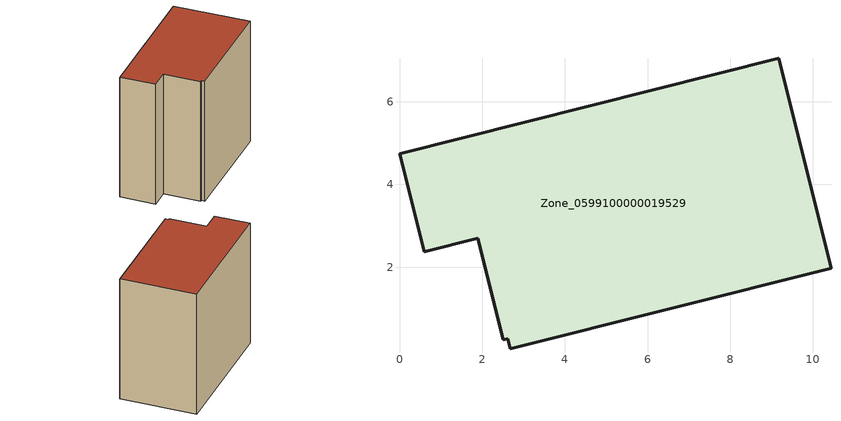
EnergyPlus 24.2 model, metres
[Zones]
Zone_0599100000019529
 floor ground (C_G): 1.9,2.7 0.6,2.38 0,4.75 9.18,7.05 10.44,1.98 2.68,0.03 2.62,0.27 2.51,0.24 z0
 wall outside (C_F): 9.18,7.05 0,4.75 0.6,2.38 1.9,2.7 2.51,0.24 2.62,0.27 2.68,0.03 10.44,1.98 9.18,7.05 z0:8.84
 roof outside (C_R): 1.9,2.7 2.51,0.24 2.62,0.27 2.68,0.03 10.44,1.98 9.18,7.05 0,4.75 0.6,2.38 z8.84
[BUILDING]
Pand.0599100000019529: North Axis=0; Terrain=City; Loads Convergence Tolerance Value=0.04; Temperature Convergence Tolerance Value=0.4; Solar Distribution=FullExterior; Maximum Number of Warmup Days=25; Minimum Number of Warmup Days=1
[Site:Location]
Rotterdam.The.Hague.AP_ZH_NLD Design_Conditions: Latitude=51.96; Longitude=4.45; Time Zone=1; Elevation=-4.5
[SITE:GROUNDTEMPERATURE:BUILDINGSURFACE]
18, 18, 18, 18, 18, 18, 18, 18, 18, 18, 18, 18
[MATERIAL] Thermal Absorptance=0.9; Solar Absorptance=0.7; Visible Absorptance=0.7
Name | Roughness | Thickness | Conductivity | Density | Specific Heat
G.TI.1992-2005 | MediumSmooth | 0.15 | 0.06 | 540 | 1210
F.TI.1992-2005 | Rough | 0.3 | 0.12 | 1920 | 840
R.TI.1992-2005 | MediumRough | 0.2 | 0.08 | 1500 | 1000
[CONSTRUCTION]
C_G: G.TI.1992-2005
C_F: F.TI.1992-2005
C_R: R.TI.1992-2005
[ZONE]
Zone_0599100000019529: Type=1; Multiplier=1; Ceiling Height=Autocalculate; Volume=Autocalculate; Floor Area=autocalculate; Part of Total Floor Area=Yes
[ZONEINFILTRATION:DESIGNFLOWRATE]
Infil_Zone_0599100000019529: Zone or ZoneList or Space or SpaceList=Zone_0599100000019529; Schedule=AlwaysOn; Design Flow Rate Calculation Method=Flow/Area; Flow Rate per Floor Area=0.0015; Constant Term Coefficient=1; Temperature Term Coefficient=0; Velocity Term Coefficient=0; Velocity Squared Term Coefficient=0
[HVACTEMPLATE:ZONE:IDEALLOADSAIRSYSTEM]
Zone_0599100000019529: Maximum Heating Supply Air Temperature=50; Minimum Cooling Supply Air Temperature=13; Maximum Heating Supply Air Humidity Ratio=0.0156; Minimum Cooling Supply Air Humidity Ratio=0.0077; Heating Limit=NoLimit; Cooling Limit=NoLimit; Dehumidification Control Type=ConstantSensibleHeatRatio; Cooling Sensible Heat Ratio=0.7; Dehumidification Setpoint=60; Humidification Control Type=None; Humidification Setpoint=30; Outdoor Air Method=None; Outdoor Air Flow Rate per Person=0.00944; Outdoor Air Flow Rate per Zone Floor Area=0; Outdoor Air Flow Rate per Zone=0; Demand Controlled Ventilation Type=None; Outdoor Air Economizer Type=NoEconomizer; Heat Recovery Type=None; Sensible Heat Recovery Effectiveness=0.7; Latent Heat Recovery Effectiveness=0.65
[ZONECONTROL:THERMOSTAT]
ThermostatControl_Zone_0599100000019529: Zone or ZoneList=Zone_0599100000019529; Control Type Schedule=DualSetpointControlType; Control 1=Thermostat_Zone_0599100000019529; Temperature Difference Between Cutout And Setpoint=0
[THERMOSTATSETPOINT:DUALSETPOINT]
Thermostat_Zone_0599100000019529: Heating Setpoint Temperature Schedule=HeatingSetpoint_Zone_0599100000019529; Cooling Setpoint Temperature Schedule=CoolingSetpoint_Zone_0599100000019529
[SCHEDULE:COMPACT]
HeatingSetpoint_Zone_0599100000019529: Through: 12/31, For: AllDays, Until: 24:00, 21
CoolingSetpoint_Zone_0599100000019529: Through: 12/31, For: AllDays, Until: 24:00, 24
DualSetpointControlType: Through: 12/31, For: AllDays, Until: 24:00, 4
AlwaysOn: Through: 12/31, For: AllDays, Until: 24:00, 1
